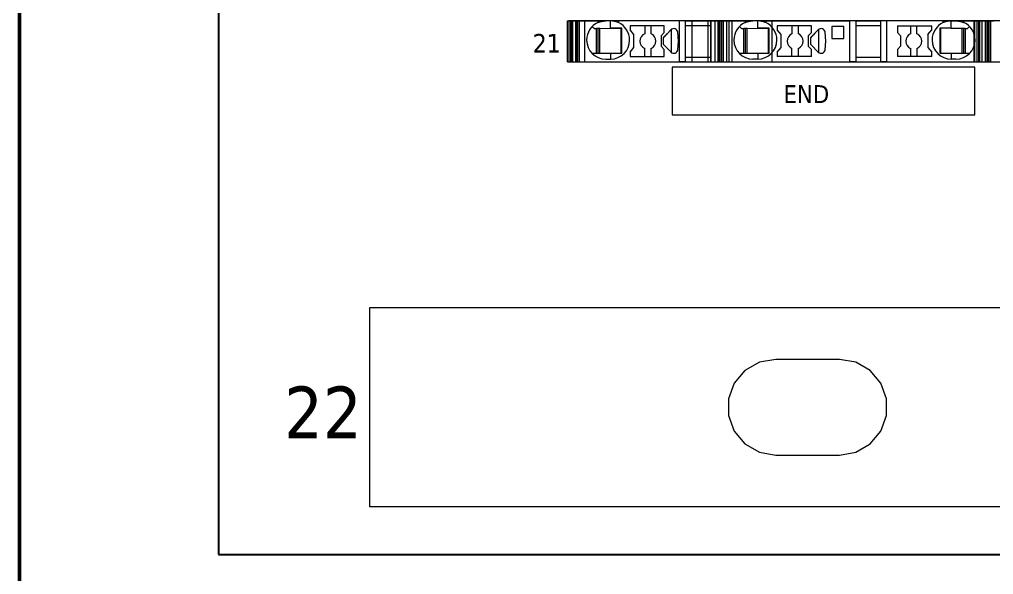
# Model space of a CAD drawing. Header units: millimetres. Extents: x 0 to 1680, y 0 to 1188.
# Drawn here: x 772 to 894.4, y 200.5 to 270.2 of the extents above; entities that cross this region are included whole.
import ezdxf
from ezdxf.enums import TextEntityAlignment as Align

# ---------------------------------------------------------------- set-up
doc = ezdxf.new("R2010")
doc.units = ezdxf.units.MM
for name, color, linetype, lineweight in [('EPLAN100', 7, 'Continuous', 13), ('EPLAN108', 5, 'Continuous', 9), ('EPLAN309', 5, 'Continuous', 5), ('EPLAN310', 5, 'Continuous', 5), ('EPLAN400', 5, 'Continuous', 9), ('EPLAN440', 73, 'Continuous', 9), ('EPLAN493', 5, 'Continuous', 5), ('EPLAN500', 7, 'Continuous', 9), ('EPLAN501', 7, 'Continuous', 9), ('EPLAN502', 7, 'Continuous', 9), ('EPLAN503', 7, 'Continuous', 9), ('EPLAN504', 7, 'Continuous', 9), ('MAIN-1', 7, 'Continuous', 5), ('MAIN-2', 7, 'Continuous', 5)]:
    doc.layers.add(name, color=color, linetype=linetype, lineweight=lineweight)
doc.styles.add('Tahoma', font='')
doc.styles.get('Tahoma').set_extended_font_data('Tahoma')

# ---------------------------------------------------------------- blocks, each defined once
blk = doc.blocks.new('EPLSYM_LibrarySPECIAL_Symbol12_Variant0_Placement8_3')
at = {"layer": 'EPLAN309', "lineweight": 13, "ltscale": 16}
blk.add_lwpolyline([(0, -5.15), (68.15, -5.15), (68.15, 0), (0, 0)], close=True, dxfattribs=at)
at = {"layer": 'EPLAN493', "color": 5, "style": 'Tahoma'}
blk.add_attdef('17_20450', text='', height=2.3478, dxfattribs=at).set_placement((0, -21.83478), align=Align.MIDDLE_RIGHT)
blk = doc.blocks.new('EPLSYM_LibrarySPECIAL_Symbol12_Variant0_Placement8_4')
at = {"layer": 'EPLAN493', "color": 5, "style": 'Tahoma'}
blk.add_attdef('17_20450', text='', height=6.5, dxfattribs=at).set_placement((0, -22.25), align=Align.MIDDLE_RIGHT)
blk = doc.blocks.new('EPLSYM_LibrarySPECIAL_Symbol11_Variant0_Placement8')
at = {"layer": 'EPLAN310', "lineweight": 25, "ltscale": 16}
blk.add_lwpolyline([(0, -240), (150, -240), (150, 0), (0, 0)], close=True, dxfattribs=at)
at = {"layer": 'EPLAN400', "color": 5, "style": 'Tahoma'}
blk.add_attdef('17_20010', text='', height=2.2575, dxfattribs=at).set_placement((-1.5, -0.9515), align=Align.TOP_RIGHT)
at = {"layer": 'EPLAN440', "color": 73, "style": 'Tahoma'}
blk.add_attdef('17_20300', text='', height=1.6254, dxfattribs=at).set_placement((-1.5, -4.57508), align=Align.TOP_RIGHT)
at = {"layer": 'EPLAN500', "color": 7, "style": 'Tahoma'}
blk.add_attdef('17_20027', text='', height=1.6254, dxfattribs=at).set_placement((-1.5, -7.27508), align=Align.TOP_RIGHT)
at = {"layer": 'EPLAN501', "color": 7, "style": 'Tahoma'}
blk.add_attdef('17_20011', text='', height=1.6254, dxfattribs=at).set_placement((-1.5, -12.67508), align=Align.TOP_RIGHT)
at = {"layer": 'EPLAN502', "color": 7, "style": 'Tahoma'}
blk.add_attdef('17_20025', text='', height=1.6254, dxfattribs=at).set_placement((-1.5, -15.37508), align=Align.TOP_RIGHT)
at = {"layer": 'EPLAN503', "color": 7, "style": 'Tahoma'}
blk.add_attdef('17_20024', text='', height=1.6254, dxfattribs=at).set_placement((-1.5, -18.07508), align=Align.TOP_RIGHT)
at = {"layer": 'EPLAN504', "color": 7, "style": 'Tahoma'}
blk.add_attdef('17_20901[1]', text='', height=1.6254, dxfattribs=at).set_placement((-1.5, -9.97508), align=Align.TOP_RIGHT)

msp = doc.modelspace()

# ---------------------------------------------------------------- linework, layer by layer
at = {"layer": 'EPLAN100', "lineweight": 0, "ltscale": 4}
msp.add_line((926, 209), (816, 209), dxfattribs=at)
at = {"layer": 'EPLAN100', "lineweight": 50, "ltscale": 16}
msp.add_lwpolyline([(772, 173), (972, 173), (972, 473), (772, 473)], close=True, dxfattribs=at)
at = {"layer": 'EPLAN100', "lineweight": 0, "ltscale": 6}
msp.add_lwpolyline([(854, 258.2), (892, 258.2), (892, 264.2), (854, 264.2)], close=True, dxfattribs=at)
at = {"layer": 'EPLAN100', "lineweight": 0, "ltscale": 4}
for points in [[(816, 209), (816, 234), (926, 234), (926, 209)], [(867, 227.5), (864.95, 227.14), (863.14, 226.1), (861.8, 224.5), (861.09, 222.54), (861.09, 220.46), (861.8, 218.5), (863.14, 216.9), (864.95, 215.86), (867, 215.5), (875, 215.5), (877.05, 215.86), (878.86, 216.9), (880.2, 218.5), (880.91, 220.46), (880.91, 222.54), (880.2, 224.5), (878.86, 226.1), (877.05, 227.14), (875, 227.5), (867, 227.5)]]:
    msp.add_lwpolyline(points, dxfattribs=at)
at = {"layer": 'MAIN-1'}
for p, q in [((840.85, 270), (841.28, 270)), ((840.85, 264.85), (840.85, 270)), ((841.39, 270), (841.28, 270)), ((841.28, 264.85), (841.28, 270)), ((841.5, 270), (841.39, 270)), ((841.39, 264.85), (841.39, 270)), ((841.5, 270), (844.65, 270)), ((841.5, 264.85), (841.5, 270)), ((843.95, 269.3), (844.22, 269.03)), ((844.65, 270), (845.65, 270)), ((844.65, 270), (844.65, 269.78)), ((844.65, 269.78), (844.7, 269.8)), ((844.7, 269.8), (844.76, 269.83)), ((844.76, 269.83), (844.81, 269.85)), ((844.81, 269.85), (844.87, 269.87)), ((844.87, 269.87), (844.93, 269.89)), ((844.93, 269.89), (845, 269.91)), ((845, 269.91), (845.06, 269.93)), ((845.06, 269.93), (845.13, 269.94)), ((845.13, 269.94), (845.2, 269.96)), ((845.2, 269.96), (845.27, 269.97)), ((845.27, 269.97), (845.35, 269.98)), ((845.35, 269.98), (845.42, 269.99)), ((845.42, 269.99), (845.5, 270)), ((845.5, 270), (845.57, 270)), ((845.57, 270), (845.65, 270)), ((846.25, 270), (845.65, 270)), ((846.33, 270), (846.25, 270)), ((847.25, 270), (846.25, 270)), ((846.25, 269.07), (846.25, 270)), ((846.4, 270), (846.33, 270)), ((846.48, 269.99), (846.4, 270)), ((846.55, 269.98), (846.48, 269.99)), ((846.63, 269.97), (846.55, 269.98)), ((846.7, 269.96), (846.63, 269.97)), ((846.77, 269.94), (846.7, 269.96)), ((846.84, 269.93), (846.77, 269.94)), ((846.9, 269.91), (846.84, 269.93)), ((846.97, 269.89), (846.9, 269.91)), ((847.03, 269.87), (846.97, 269.89)), ((847.09, 269.85), (847.03, 269.87)), ((847.14, 269.83), (847.09, 269.85)), ((847.2, 269.8), (847.14, 269.83)), ((847.25, 269.78), (847.2, 269.8)), ((854.93, 270), (847.25, 270)), ((847.25, 270), (847.25, 269.78)), ((848.7, 269.4), (848.7, 268.89)), ((853, 269.4), (848.7, 269.4)), ((850.55, 269.4), (850.55, 268.39)), ((851.35, 268.39), (851.35, 269.4)), ((853, 268.53), (853, 269.4)), ((855.65, 270), (854.93, 270)), ((854.93, 264.85), (854.93, 270)), ((855.65, 270), (858.8, 270)), ((855.65, 270), (855.65, 264.85)), ((855.65, 269.43), (858.8, 269.43)), ((858.8, 270), (859.35, 270)), ((858.8, 270), (858.8, 264.85)), ((859.35, 270), (859.78, 270)), ((859.35, 270), (859.35, 264.85)), ((859.89, 270), (859.78, 270)), ((859.78, 264.85), (859.78, 270)), ((860, 270), (859.89, 270)), ((859.89, 264.85), (859.89, 270)), ((860, 270), (863.15, 270)), ((860, 264.85), (860, 270)), ((862.45, 269.3), (862.72, 269.03)), ((863.15, 270), (864.15, 270)), ((863.15, 270), (863.15, 269.78)), ((863.15, 269.78), (863.2, 269.8)), ((863.2, 269.8), (863.26, 269.83)), ((863.26, 269.83), (863.31, 269.85)), ((863.31, 269.85), (863.37, 269.87)), ((863.37, 269.87), (863.43, 269.89)), ((863.43, 269.89), (863.5, 269.91)), ((863.5, 269.91), (863.56, 269.93)), ((863.56, 269.93), (863.63, 269.94)), ((863.63, 269.94), (863.7, 269.96)), ((863.7, 269.96), (863.77, 269.97)), ((863.77, 269.97), (863.85, 269.98)), ((863.85, 269.98), (863.92, 269.99)), ((863.92, 269.99), (864, 270)), ((864, 270), (864.07, 270)), ((864.07, 270), (864.15, 270)), ((864.75, 270), (864.15, 270)), ((864.83, 270), (864.75, 270)), ((865.75, 270), (864.75, 270)), ((864.75, 269.07), (864.75, 270)), ((864.9, 270), (864.83, 270)), ((864.98, 269.99), (864.9, 270)), ((865.05, 269.98), (864.98, 269.99)), ((865.13, 269.97), (865.05, 269.98)), ((865.2, 269.96), (865.13, 269.97)), ((865.27, 269.94), (865.2, 269.96)), ((865.34, 269.93), (865.27, 269.94)), ((865.4, 269.91), (865.34, 269.93)), ((865.47, 269.89), (865.4, 269.91)), ((865.53, 269.87), (865.47, 269.89)), ((865.59, 269.85), (865.53, 269.87)), ((865.64, 269.83), (865.59, 269.85)), ((865.7, 269.8), (865.64, 269.83)), ((865.75, 269.78), (865.7, 269.8)), ((865.75, 270), (876.33, 270)), ((865.75, 270), (865.75, 269.78)), ((867.2, 269.4), (867.2, 268.89)), ((871.5, 269.4), (867.2, 269.4)), ((869.05, 269.4), (869.05, 268.39)), ((869.85, 268.39), (869.85, 269.4)), ((871.5, 268.53), (871.5, 269.4)), ((874.05, 269.3), (874.05, 267.8)), ((875.55, 269.3), (874.05, 269.3)), ((875.55, 267.8), (875.55, 269.3)), ((877.05, 270), (876.33, 270)), ((876.33, 264.85), (876.33, 270)), ((877.05, 270), (880.2, 270)), ((877.05, 270), (877.05, 264.85)), ((877.05, 269.43), (880.2, 269.43)), ((880.92, 270), (880.2, 270)), ((880.2, 264.85), (880.2, 270)), ((888.05, 270), (880.92, 270)), ((880.92, 270), (880.92, 264.85)), ((882.3, 269.4), (882.3, 268.53)), ((882.3, 269.4), (886.6, 269.4)), ((883.95, 269.4), (883.95, 268.39)), ((884.75, 268.39), (884.75, 269.4)), ((886.6, 268.89), (886.6, 269.4)), ((888.05, 270), (889.05, 270)), ((888.05, 269.78), (888.05, 270)), ((888.1, 269.8), (888.05, 269.78)), ((888.16, 269.83), (888.1, 269.8)), ((888.21, 269.85), (888.16, 269.83)), ((888.27, 269.87), (888.21, 269.85)), ((888.33, 269.89), (888.27, 269.87)), ((888.4, 269.91), (888.33, 269.89)), ((888.46, 269.93), (888.4, 269.91)), ((888.53, 269.94), (888.46, 269.93)), ((888.6, 269.96), (888.53, 269.94)), ((888.67, 269.97), (888.6, 269.96)), ((888.75, 269.98), (888.67, 269.97)), ((888.82, 269.99), (888.75, 269.98)), ((888.9, 270), (888.82, 269.99)), ((888.97, 270), (888.9, 270)), ((889.05, 270), (888.97, 270)), ((889.05, 269.07), (889.05, 270)), ((889.05, 270), (889.65, 270)), ((889.65, 270), (889.73, 270)), ((890.65, 270), (889.65, 270)), ((889.73, 270), (889.81, 269.99)), ((889.81, 269.99), (889.9, 269.99)), ((889.9, 269.99), (889.98, 269.98)), ((889.98, 269.98), (890.05, 269.97)), ((890.05, 269.97), (890.13, 269.95)), ((890.13, 269.95), (890.2, 269.94)), ((890.2, 269.94), (890.28, 269.92)), ((890.28, 269.92), (890.34, 269.9)), ((890.34, 269.9), (890.41, 269.88)), ((890.41, 269.88), (890.47, 269.85)), ((890.47, 269.85), (890.54, 269.83)), ((890.54, 269.83), (890.59, 269.81)), ((890.59, 269.81), (890.65, 269.78)), ((890.65, 270), (893.7, 270)), ((890.65, 269.78), (890.65, 270)), ((891.08, 269.03), (891.35, 269.3)), ((893.83, 270), (893.7, 270)), ((893.7, 264.85), (893.7, 270)), ((893.83, 270), (894.37, 270)), ((893.83, 264.85), (893.83, 270)), ((844.22, 269.03), (846.25, 269.07)), ((844.5, 265.95), (844.5, 269.04)), ((844.65, 269.04), (844.65, 265.95)), ((844.9, 265.95), (844.9, 269.04)), ((846.34, 269.07), (846.25, 269.07)), ((846.44, 269.07), (846.34, 269.07)), ((846.53, 269.07), (846.44, 269.07)), ((846.62, 269.07), (846.53, 269.07)), ((846.7, 269.08), (846.62, 269.07)), ((846.79, 269.08), (846.7, 269.08)), ((846.87, 269.08), (846.79, 269.08)), ((846.94, 269.08), (846.87, 269.08)), ((847.02, 269.08), (846.94, 269.08)), ((847.09, 269.08), (847.02, 269.08)), ((847.16, 269.08), (847.09, 269.08)), ((847.23, 269.08), (847.16, 269.08)), ((847.3, 269.09), (847.23, 269.08)), ((847.36, 269.09), (847.3, 269.09)), ((847.43, 269.09), (847.36, 269.09)), ((847.49, 269.09), (847.43, 269.09)), ((847.55, 269.09), (847.49, 269.09)), ((847.62, 269.09), (847.55, 269.09)), ((847.58, 265.95), (847.58, 269.09)), ((847.68, 269.09), (847.62, 269.09)), ((847.67, 268.95), (847.68, 269.02)), ((847.67, 268.88), (847.67, 268.95)), ((847.67, 268.8), (847.67, 268.88)), ((847.67, 268.73), (847.67, 268.8)), ((847.67, 268.65), (847.67, 268.73)), ((847.67, 268.57), (847.67, 268.65)), ((847.67, 268.49), (847.67, 268.57)), ((847.67, 268.4), (847.67, 268.49)), ((847.67, 268.32), (847.67, 268.4)), ((847.67, 268.23), (847.67, 268.32)), ((847.67, 268.13), (847.67, 268.23)), ((847.67, 268.03), (847.67, 268.13)), ((847.67, 267.93), (847.67, 268.03)), ((847.68, 269.02), (847.68, 269.09)), ((849.2, 268.29), (848.7, 268.89)), ((849.2, 266.66), (849.2, 268.29)), ((852.6, 268.13), (853, 268.53)), ((852.6, 268.13), (852.6, 266.82)), ((852.99, 268.02), (852.9, 267.93)), ((853.07, 268.1), (852.99, 268.02)), ((853.16, 268.19), (853.07, 268.1)), ((853.24, 268.27), (853.16, 268.19)), ((853.32, 268.36), (853.24, 268.27)), ((853.4, 268.43), (853.32, 268.36)), ((853.44, 268.47), (853.4, 268.43)), ((853.48, 268.51), (853.44, 268.47)), ((853.52, 268.55), (853.48, 268.51)), ((853.56, 268.59), (853.52, 268.55)), ((853.59, 268.63), (853.56, 268.59)), ((853.63, 268.66), (853.59, 268.63)), ((853.66, 268.69), (853.63, 268.66)), ((853.69, 268.72), (853.66, 268.69)), ((853.72, 268.75), (853.69, 268.72)), ((853.75, 268.78), (853.72, 268.75)), ((853.78, 268.82), (853.75, 268.78)), ((853.82, 268.85), (853.78, 268.82)), ((853.85, 268.88), (853.82, 268.85)), ((853.87, 268.9), (853.87, 266.05)), ((854.8, 267.47), (854.7, 268.57)), ((862.72, 269.03), (864.75, 269.07)), ((863, 265.95), (863, 269.04)), ((863.15, 269.04), (863.15, 265.95)), ((863.4, 265.95), (863.4, 269.04)), ((864.87, 269.07), (864.75, 269.07)), ((864.99, 269.07), (864.87, 269.07)), ((865.1, 269.07), (864.99, 269.07)), ((865.21, 269.08), (865.1, 269.07)), ((865.31, 269.08), (865.21, 269.08)), ((865.41, 269.08), (865.31, 269.08)), ((865.51, 269.08), (865.41, 269.08)), ((865.6, 269.08), (865.51, 269.08)), ((865.69, 269.08), (865.6, 269.08)), ((865.77, 269.09), (865.69, 269.08)), ((865.86, 269.09), (865.77, 269.09)), ((865.94, 269.09), (865.86, 269.09)), ((866.02, 269.09), (865.94, 269.09)), ((866.1, 269.09), (866.02, 269.09)), ((866.08, 265.95), (866.08, 269.09)), ((866.18, 269.09), (866.1, 269.09)), ((866.17, 268.95), (866.18, 269.02)), ((866.17, 268.88), (866.17, 268.95)), ((866.17, 268.8), (866.17, 268.88)), ((866.17, 268.73), (866.17, 268.8)), ((866.17, 268.65), (866.17, 268.73)), ((866.17, 268.57), (866.17, 268.65)), ((866.17, 268.49), (866.17, 268.57)), ((866.17, 268.4), (866.17, 268.49)), ((866.17, 268.32), (866.17, 268.4)), ((866.17, 268.23), (866.17, 268.32)), ((866.17, 268.13), (866.17, 268.23)), ((866.17, 268.03), (866.17, 268.13)), ((866.17, 267.93), (866.17, 268.03)), ((866.18, 269.02), (866.18, 269.09)), ((867.7, 268.29), (867.2, 268.89)), ((867.7, 266.66), (867.7, 268.29)), ((871.1, 268.13), (871.5, 268.53)), ((871.1, 268.13), (871.1, 266.82)), ((871.49, 268.02), (871.4, 267.93)), ((871.57, 268.1), (871.49, 268.02)), ((871.66, 268.19), (871.57, 268.1)), ((871.74, 268.27), (871.66, 268.19)), ((871.82, 268.36), (871.74, 268.27)), ((871.9, 268.43), (871.82, 268.36)), ((871.94, 268.47), (871.9, 268.43)), ((871.98, 268.51), (871.94, 268.47)), ((872.02, 268.55), (871.98, 268.51)), ((872.06, 268.59), (872.02, 268.55)), ((872.09, 268.63), (872.06, 268.59)), ((872.13, 268.66), (872.09, 268.63)), ((872.16, 268.69), (872.13, 268.66)), ((872.19, 268.72), (872.16, 268.69)), ((872.22, 268.75), (872.19, 268.72)), ((872.25, 268.78), (872.22, 268.75)), ((872.28, 268.82), (872.25, 268.78)), ((872.32, 268.85), (872.28, 268.82)), ((872.35, 268.88), (872.32, 268.85)), ((872.37, 268.9), (872.37, 266.05)), ((873.3, 267.47), (873.2, 268.57)), ((882.7, 268.13), (882.3, 268.53)), ((882.7, 268.13), (882.7, 266.82)), ((886.1, 268.29), (886.6, 268.89)), ((886.1, 268.29), (886.1, 266.66)), ((887.62, 269.09), (887.62, 269.02)), ((887.68, 269.09), (887.62, 269.09)), ((887.62, 269.02), (887.63, 268.95)), ((887.63, 268.95), (887.63, 268.88)), ((887.63, 268.88), (887.63, 268.8)), ((887.63, 268.8), (887.63, 268.73)), ((887.63, 268.73), (887.63, 268.65)), ((887.63, 268.65), (887.63, 268.57)), ((887.63, 268.57), (887.63, 268.49)), ((887.63, 268.49), (887.63, 268.4)), ((887.63, 268.4), (887.63, 268.32)), ((887.63, 268.32), (887.63, 268.23)), ((887.63, 268.23), (887.63, 268.13)), ((887.63, 268.13), (887.63, 268.03)), ((887.63, 268.03), (887.63, 267.93)), ((887.75, 269.09), (887.68, 269.09)), ((887.72, 269.09), (887.72, 265.95)), ((887.81, 269.09), (887.75, 269.09)), ((887.87, 269.09), (887.81, 269.09)), ((887.94, 269.09), (887.87, 269.09)), ((888, 269.09), (887.94, 269.09)), ((888.07, 269.08), (888, 269.09)), ((888.14, 269.08), (888.07, 269.08)), ((888.21, 269.08), (888.14, 269.08)), ((888.28, 269.08), (888.21, 269.08)), ((888.36, 269.08), (888.28, 269.08)), ((888.43, 269.08), (888.36, 269.08)), ((888.51, 269.08), (888.43, 269.08)), ((888.6, 269.08), (888.51, 269.08)), ((888.68, 269.07), (888.6, 269.08)), ((888.77, 269.07), (888.68, 269.07)), ((888.86, 269.07), (888.77, 269.07)), ((888.96, 269.07), (888.86, 269.07)), ((889.05, 269.07), (888.96, 269.07)), ((889.05, 269.07), (891.08, 269.03)), ((890.4, 269.04), (890.4, 265.95)), ((890.65, 265.95), (890.65, 269.04)), ((890.8, 269.04), (890.8, 265.95)), ((847.67, 267.82), (847.67, 267.93)), ((847.67, 267.71), (847.67, 267.82)), ((847.67, 267.6), (847.67, 267.71)), ((847.67, 267.48), (847.67, 267.6)), ((847.67, 267.36), (847.67, 267.48)), ((847.67, 267.25), (847.67, 267.36)), ((847.67, 267.14), (847.67, 267.25)), ((847.67, 267.03), (847.67, 267.14)), ((847.67, 266.93), (847.67, 267.03)), ((847.67, 266.84), (847.67, 266.93)), ((847.67, 266.75), (847.67, 266.84)), ((853, 266.42), (852.6, 266.82)), ((852.9, 267.8), (852.9, 267.93)), ((852.9, 267.67), (852.9, 267.8)), ((852.9, 267.54), (852.9, 267.67)), ((852.9, 267.41), (852.9, 267.54)), ((852.9, 267.28), (852.9, 267.41)), ((852.9, 267.15), (852.9, 267.28)), ((852.9, 267.02), (852.9, 267.15)), ((852.9, 267.02), (853.85, 266.07)), ((854.7, 266.38), (854.8, 267.47)), ((866.17, 267.82), (866.17, 267.93)), ((866.17, 267.71), (866.17, 267.82)), ((866.17, 267.6), (866.17, 267.71)), ((866.17, 267.48), (866.17, 267.6)), ((866.17, 267.36), (866.17, 267.48)), ((866.17, 267.25), (866.17, 267.36)), ((866.17, 267.14), (866.17, 267.25)), ((866.17, 267.03), (866.17, 267.14)), ((866.17, 266.93), (866.17, 267.03)), ((866.17, 266.84), (866.17, 266.93)), ((866.17, 266.75), (866.17, 266.84)), ((871.5, 266.42), (871.1, 266.82)), ((871.4, 267.8), (871.4, 267.93)), ((871.4, 267.67), (871.4, 267.8)), ((871.4, 267.54), (871.4, 267.67)), ((871.4, 267.41), (871.4, 267.54)), ((871.4, 267.28), (871.4, 267.41)), ((871.4, 267.15), (871.4, 267.28)), ((871.4, 267.02), (871.4, 267.15)), ((871.4, 267.02), (872.35, 266.07)), ((873.2, 266.38), (873.3, 267.47)), ((874.05, 267.8), (875.55, 267.8)), ((882.7, 266.82), (882.3, 266.42)), ((887.63, 267.93), (887.63, 267.82)), ((887.63, 267.82), (887.63, 267.71)), ((887.63, 267.71), (887.63, 267.6)), ((887.63, 267.6), (887.63, 267.48)), ((887.63, 267.48), (887.63, 267.36)), ((887.63, 267.36), (887.63, 267.25)), ((887.63, 267.25), (887.63, 267.14)), ((887.63, 267.14), (887.63, 267.03)), ((887.63, 267.03), (887.63, 266.93)), ((887.63, 266.93), (887.63, 266.84)), ((887.63, 266.84), (887.63, 266.75)), ((844, 265.95), (843.95, 265.9)), ((844, 265.95), (846.25, 265.95)), ((846.25, 265.95), (846.34, 265.95)), ((846.25, 265.95), (846.25, 265.2)), ((846.34, 265.95), (846.43, 265.95)), ((846.43, 265.95), (846.52, 265.95)), ((846.52, 265.95), (846.61, 265.95)), ((846.61, 265.95), (846.7, 265.95)), ((846.7, 265.95), (846.78, 265.95)), ((846.78, 265.95), (846.86, 265.95)), ((846.86, 265.95), (846.94, 265.95)), ((846.94, 265.95), (847.01, 265.95)), ((847.01, 265.95), (847.08, 265.95)), ((847.08, 265.95), (847.16, 265.95)), ((847.16, 265.95), (847.23, 265.95)), ((847.23, 265.95), (847.29, 265.95)), ((847.29, 265.95), (847.36, 265.95)), ((847.36, 265.95), (847.43, 265.95)), ((847.43, 265.95), (847.49, 265.95)), ((847.49, 265.95), (847.55, 265.95)), ((847.55, 265.95), (847.62, 265.95)), ((847.62, 265.95), (847.68, 265.95)), ((847.67, 266.66), (847.67, 266.75)), ((847.67, 266.57), (847.67, 266.66)), ((847.67, 266.49), (847.67, 266.57)), ((847.67, 266.41), (847.67, 266.49)), ((847.67, 266.33), (847.67, 266.41)), ((847.67, 266.25), (847.67, 266.33)), ((847.68, 266.17), (847.67, 266.25)), ((847.68, 266.1), (847.68, 266.17)), ((847.68, 266.02), (847.68, 266.1)), ((847.68, 265.95), (847.68, 266.02)), ((848.7, 266.06), (849.2, 266.66)), ((848.7, 266.06), (848.7, 265.55)), ((848.7, 265.55), (853, 265.55)), ((850.55, 265.55), (850.55, 266.56)), ((851.35, 265.55), (851.35, 266.56)), ((853, 265.55), (853, 266.42)), ((862.5, 265.95), (862.45, 265.9)), ((862.5, 265.95), (864.75, 265.95)), ((864.75, 265.95), (864.84, 265.95)), ((864.75, 265.95), (864.75, 265.2)), ((864.84, 265.95), (864.93, 265.95)), ((864.93, 265.95), (865.02, 265.95)), ((865.02, 265.95), (865.11, 265.95)), ((865.11, 265.95), (865.2, 265.95)), ((865.2, 265.95), (865.28, 265.95)), ((865.28, 265.95), (865.36, 265.95)), ((865.36, 265.95), (865.44, 265.95)), ((865.44, 265.95), (865.51, 265.95)), ((865.51, 265.95), (865.58, 265.95)), ((865.58, 265.95), (865.66, 265.95)), ((865.66, 265.95), (865.73, 265.95)), ((865.73, 265.95), (865.79, 265.95)), ((865.79, 265.95), (865.86, 265.95)), ((865.86, 265.95), (865.93, 265.95)), ((865.93, 265.95), (865.99, 265.95)), ((865.99, 265.95), (866.05, 265.95)), ((866.05, 265.95), (866.12, 265.95)), ((866.12, 265.95), (866.18, 265.95)), ((866.17, 266.66), (866.17, 266.75)), ((866.17, 266.57), (866.17, 266.66)), ((866.17, 266.49), (866.17, 266.57)), ((866.17, 266.41), (866.17, 266.49)), ((866.17, 266.33), (866.17, 266.41)), ((866.17, 266.25), (866.17, 266.33)), ((866.18, 266.17), (866.17, 266.25)), ((866.18, 266.1), (866.18, 266.17)), ((866.18, 266.02), (866.18, 266.1)), ((866.18, 265.95), (866.18, 266.02)), ((867.2, 266.06), (867.7, 266.66)), ((867.2, 266.06), (867.2, 265.55)), ((871.5, 265.55), (867.2, 265.55)), ((869.05, 265.55), (869.05, 266.56)), ((869.85, 265.55), (869.85, 266.56)), ((871.5, 265.55), (871.5, 266.42)), ((882.3, 266.42), (882.3, 265.55)), ((886.6, 265.55), (882.3, 265.55)), ((883.95, 266.56), (883.95, 265.55)), ((884.75, 266.56), (884.75, 265.55)), ((886.1, 266.66), (886.6, 266.06)), ((886.6, 265.55), (886.6, 266.06)), ((887.63, 266.25), (887.62, 266.17)), ((887.62, 266.17), (887.62, 266.1)), ((887.62, 266.1), (887.62, 266.02)), ((887.62, 266.02), (887.62, 265.95)), ((887.62, 265.95), (887.68, 265.95)), ((887.63, 266.75), (887.63, 266.66)), ((887.63, 266.66), (887.63, 266.57)), ((887.63, 266.57), (887.63, 266.49)), ((887.63, 266.49), (887.63, 266.41)), ((887.63, 266.41), (887.63, 266.33)), ((887.63, 266.33), (887.63, 266.25)), ((887.68, 265.95), (887.75, 265.95)), ((887.75, 265.95), (887.81, 265.95)), ((887.81, 265.95), (887.87, 265.95)), ((887.87, 265.95), (887.94, 265.95)), ((887.94, 265.95), (888.01, 265.95)), ((888.01, 265.95), (888.07, 265.95)), ((888.07, 265.95), (888.14, 265.95)), ((888.14, 265.95), (888.22, 265.95)), ((888.22, 265.95), (888.29, 265.95)), ((888.29, 265.95), (888.36, 265.95)), ((888.36, 265.95), (888.44, 265.95)), ((888.44, 265.95), (888.52, 265.95)), ((888.52, 265.95), (888.6, 265.95)), ((888.6, 265.95), (888.69, 265.95)), ((888.69, 265.95), (888.78, 265.95)), ((888.78, 265.95), (888.87, 265.95)), ((888.87, 265.95), (888.96, 265.95)), ((888.96, 265.95), (889.05, 265.95)), ((889.05, 265.95), (891.3, 265.95)), ((889.05, 265.95), (889.05, 265.2)), ((891.35, 265.9), (891.3, 265.95)), ((840.85, 264.85), (841.28, 264.85)), ((841.39, 264.85), (841.28, 264.85)), ((841.5, 264.85), (841.39, 264.85)), ((841.5, 264.85), (854.93, 264.85)), ((845.65, 265.2), (846.25, 265.2)), ((855.65, 264.85), (854.93, 264.85)), ((855.65, 265.43), (858.8, 265.43)), ((855.65, 264.85), (858.8, 264.85)), ((858.8, 264.85), (859.35, 264.85)), ((859.35, 264.85), (859.78, 264.85)), ((859.89, 264.85), (859.78, 264.85)), ((860, 264.85), (859.89, 264.85)), ((860, 264.85), (876.33, 264.85)), ((864.75, 265.2), (864.15, 265.2)), ((877.05, 264.85), (876.33, 264.85)), ((877.05, 265.43), (880.2, 265.43)), ((877.05, 264.85), (880.2, 264.85)), ((880.92, 264.85), (880.2, 264.85)), ((880.92, 264.85), (893.7, 264.85)), ((889.65, 265.2), (889.05, 265.2)), ((892.54, 264.85), (892.54, 264.85)), ((892.65, 264.85), (892.65, 264.85)), ((893.83, 264.85), (893.7, 264.85)), ((893.83, 264.85), (894.37, 264.85))]:
    msp.add_line(p, q, dxfattribs=at)
for centre, radius, start, end in [((845.65, 267.6), 2.4, 114.6244, 180), ((846.25, 267.6), 2.4, 0, 65.3756), ((864.15, 267.6), 2.4, 114.6244, 180), ((864.75, 267.6), 2.4, 0, 65.3756), ((889.05, 267.6), 2.4, 114.6244, 180), ((889.65, 267.6), 2.4, 0, 65.3756), ((850.95, 267.47), 1, 113.5782, 180), ((850.95, 267.47), 1, 0, 66.4218), ((854.2, 268.53), 0.5, 5.4404, 135), ((869.45, 267.47), 1, 113.5782, 180), ((869.45, 267.47), 1, 0, 66.4218), ((872.7, 268.53), 0.5, 5.4404, 135), ((884.35, 267.47), 1, 113.5782, 180), ((884.35, 267.47), 1, 0, 66.4218), ((845.65, 267.6), 2.4, 180, 270), ((846.25, 267.6), 2.4, 270, 0), ((850.95, 267.47), 1, 180, 246.4218), ((850.95, 267.47), 1, 293.5782, 0), ((864.15, 267.6), 2.4, 180, 270), ((864.75, 267.6), 2.4, 270, 0), ((869.45, 267.47), 1, 180, 246.4218), ((869.45, 267.47), 1, 293.5782, 0), ((884.35, 267.47), 1, 180, 246.4218), ((884.35, 267.47), 1, 293.5782, 0), ((889.05, 267.6), 2.4, 180, 270), ((889.65, 267.6), 2.4, 270, 0), ((854.2, 266.43), 0.5, 225, 354.5596), ((872.7, 266.43), 0.5, 225, 354.5596)]:
    msp.add_arc(centre, radius, start, end, dxfattribs=at)
at = {"layer": 'MAIN-2'}
for p, q in [((841.26, 270), (841.26, 264.85)), ((841.89, 264.85), (841.89, 270)), ((841.92, 270), (841.92, 264.85)), ((842.1, 270), (842.1, 264.85)), ((842.32, 270), (842.32, 264.85)), ((842.98, 270), (842.98, 264.85)), ((856.51, 264.85), (856.51, 270)), ((858.49, 270), (858.49, 264.85)), ((858.85, 270), (858.85, 264.85)), ((859.76, 270), (859.76, 264.85)), ((860.15, 270), (860.15, 264.85)), ((860.39, 264.85), (860.39, 270)), ((860.42, 270), (860.42, 264.85)), ((860.82, 270), (860.82, 264.85)), ((861.14, 264.85), (861.14, 270)), ((861.48, 270), (861.48, 264.85)), ((866.55, 264.85), (866.55, 270)), ((891.93, 264.85), (891.93, 270)), ((891.97, 270), (891.97, 264.85)), ((892.26, 270), (892.26, 264.85)), ((892.54, 264.85), (892.54, 270)), ((892.65, 264.85), (892.65, 270)), ((892.89, 270), (892.89, 264.85)), ((893.32, 270), (893.32, 264.85)), ((893.36, 270), (893.36, 264.85)), ((893.36, 264.85), (893.36, 270)), ((893.55, 270), (893.55, 264.85)), ((894.01, 264.85), (894.01, 270)), ((844.22, 269.03), (844.5, 269.04)), ((844.5, 269.04), (844.5, 269.04)), ((844.65, 269.04), (844.5, 269.04)), ((844.5, 269.04), (844.5, 269.04)), ((844.9, 269.05), (844.65, 269.04)), ((844.65, 269.04), (844.65, 269.04)), ((844.65, 269.04), (844.65, 269.04)), ((844.9, 269.05), (847.58, 269.1)), ((844.9, 269.04), (844.9, 269.05)), ((844.9, 269.05), (844.9, 269.05)), ((847.58, 269.1), (847.68, 269.09)), ((847.58, 269.09), (847.58, 269.1)), ((862.72, 269.03), (863, 269.04)), ((863, 269.04), (863, 269.04)), ((863.15, 269.04), (863, 269.04)), ((863, 269.04), (863, 269.04)), ((863.4, 269.05), (863.15, 269.04)), ((863.15, 269.04), (863.15, 269.04)), ((863.15, 269.04), (863.15, 269.04)), ((863.4, 269.05), (866.08, 269.1)), ((863.4, 269.05), (863.4, 269.05)), ((863.4, 269.04), (863.4, 269.05)), ((866.08, 269.1), (866.18, 269.09)), ((866.08, 269.09), (866.08, 269.1)), ((887.72, 269.1), (887.62, 269.09)), ((887.72, 269.1), (887.72, 269.09)), ((890.4, 269.05), (887.72, 269.1)), ((890.4, 269.05), (890.4, 269.05)), ((890.65, 269.04), (890.4, 269.05)), ((890.4, 269.05), (890.4, 269.04)), ((890.65, 269.04), (890.65, 269.04)), ((890.8, 269.04), (890.65, 269.04)), ((890.65, 269.04), (890.65, 269.04)), ((890.8, 269.04), (891.08, 269.03)), ((890.8, 269.04), (890.8, 269.04)), ((890.8, 269.04), (890.8, 269.04)), ((844.65, 265.95), (844.65, 265.95)), ((844.9, 265.95), (844.9, 265.95)), ((863.15, 265.95), (863.15, 265.95)), ((863.4, 265.95), (863.4, 265.95)), ((890.4, 265.95), (890.4, 265.95)), ((890.65, 265.95), (890.65, 265.95)), ((891.35, 265.9), (891.35, 265.9))]:
    msp.add_line(p, q, dxfattribs=at)

# ---------------------------------------------------------------- block references
msp.add_blockref('EPLSYM_LibrarySPECIAL_Symbol11_Variant0_Placement8', (797, 443))
ref = msp.add_blockref('EPLSYM_LibrarySPECIAL_Symbol12_Variant0_Placement8_3', (841, 270))
ref.add_attrib('17_20450', '21', dxfattribs={"layer": 'EPLAN493', "color": 5, "height": 2.348, "style": 'Tahoma'}).set_placement((840, 267.19), align=Align.MIDDLE_RIGHT)
ref = msp.add_blockref('EPLSYM_LibrarySPECIAL_Symbol12_Variant0_Placement8_4', (816, 234))
ref.add_attrib('17_20450', '22', dxfattribs={"layer": 'EPLAN493', "color": 5, "height": 6.502, "style": 'Tahoma'}).set_placement((815, 220.85), align=Align.MIDDLE_RIGHT)

# ---------------------------------------------------------------- texts
at = {"layer": 'EPLAN108', "color": 5, "style": 'Tahoma'}
msp.add_text('END', height=2.257, dxfattribs=at).set_placement((868, 259), align=Align.BOTTOM_LEFT)

doc.saveas('drawing.dxf')
